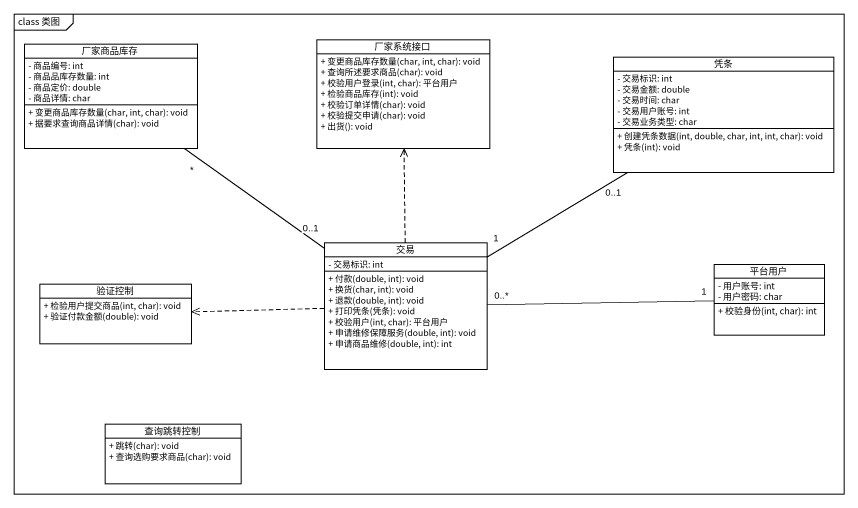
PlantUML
@startuml
mainframe class 类图
hide circle
hide empty members
skinparam classAttributeIconSize 0
class 厂家商品库存 {
  - 商品编号: int
  - 商品品库存数量: int
  - 商品定价: double
  - 商品详情: char
  + 变更商品库存数量(char, int, char): void
  + 据要求查询商品详情(char): void
}
class 厂家系统接口 {
  + 变更商品库存数量(char, int, char): void
  + 查询所述要求商品(char): void
  + 校验用户登录(int, char): 平台用户
  + 检验商品库存(int): void
  + 校验订单详情(char): void
  + 校验提交申请(char): void
  + 出货(): void
}
class 凭条 {
  - 交易标识: int
  - 交易金额: double
  - 交易时间: char
  - 交易用户账号: int
  - 交易业务类型: char
  + 创建凭条数据(int, double, char, int, int, char): void
  + 凭条(int): void
}
class 交易 {
  - 交易标识: int
  + 付款(double, int): void
  + 换货(char, int): void
  + 退款(double, int): void
  + 打印凭条(凭条): void
  + 校验用户(int, char): 平台用户
  + 申请维修保障服务(double, int): void
  + 申请商品维修(double, int): int
}
class 验证控制 {
  + 检验用户提交商品(int, char): void
  + 验证付款金额(double): void
}
class 平台用户 {
  - 用户账号: int
  - 用户密码: char
  + 校验身份(int, char): int
}
class 查询跳转控制 {
  + 跳转(char): void
  + 查询选购要求商品(char): void
}
交易 "0..1" -up- "*" 厂家商品库存
交易 .up.> 厂家系统接口
交易 "1" -up- "0..1" 凭条
交易 .left.> 验证控制
交易 "0..*" -right- "1" 平台用户
@enduml
